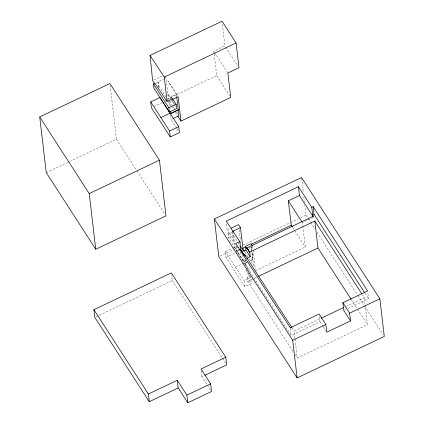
<?xml version="1.0" encoding="UTF-8"?>
<svg xmlns="http://www.w3.org/2000/svg" width="424" height="424" viewBox="0 0 424 424"><rect width="100%" height="100%" fill="white"/><g stroke="black" fill="none" stroke-linecap="round" stroke-linejoin="round"><path stroke-width="0.32" stroke-dasharray="2.12 1.59" d="M153.748 80.009L162.238 75.817M232.373 232.172L229.442 233.56L227.163 230.179L229.994 228.785M249.121 258.635L253.504 265.408L251.835 250.801M248.84 248.146L252.158 246.53M158.762 87.662L158.073 81.758L164.809 78.551M157.744 86.374L158.83 85.855L158.073 81.758M167.459 99.068L216.701 75.642L214.003 53.17M153.785 106.652L162.026 102.73M165.561 101.05L167.92 99.926M170.395 100.811L168.938 101.506L169.69 107.903M46.253 172.6L116.468 139.21L110.155 85.505M176.649 128.239L171.042 119.557L172.738 118.752M246.068 260.59L243.88 261.629L228.488 237.795L227.985 233.523L229.368 232.866L235.877 242.539M228.488 237.795L233.38 235.468L233.036 232.564M248.104 270.586L246.572 271.312L250.605 277.561L251.299 283.481L244.828 286.56L225.976 257.384L225.292 251.485L232.177 248.21M232.75 247.939L234.472 247.118L232.617 231.372M219.992 256.064L233.126 249.816M233.725 249.535L237.308 247.828M237.906 247.547L239.698 246.694M243.275 244.993L289.846 222.849M290.445 222.563L298.204 218.874M300.595 217.735L305.964 215.18L304.824 205.444M96.004 316.802L172.229 280.556L171.55 274.81M319.399 316.606L320.003 321.752L291.108 335.495L236.65 251.167L238.935 250.081M225.976 257.384L235.399 252.905M235.988 252.625L239.523 250.944M313.553 217.321L302.392 222.627L302.778 225.838M225.292 251.485L235.431 267.162L244.606 262.8L249.275 270.03L249.407 271.132M252.768 259.387L249.98 260.877L252.805 259.546L251.337 247.054L251.681 250.192M246.159 268.901L250.112 267.019M255.492 270.74L305.322 247.028L302.853 226.48M292.963 351.406L247.759 281.409L247.266 277.232L249.969 275.95L249.895 275.309M244.828 286.56L244.134 280.64L250.605 277.561M247.759 281.409L256.684 277.164M294.95 338.336L294.102 331.102L320.581 318.509M345.968 306.435L364.317 297.712L362.52 294.934M206.716 384.08L201.919 376.655L204.278 375.537M344.352 310.177L345.528 309.615M347.887 308.497L368.525 298.681L367.772 292.247M295.115 354.74L297.266 358.068L367.481 324.678L365.244 305.603M156.059 83.395L158.412 82.282M171.153 98.538L170.941 96.725L176.4 94.155L167.962 81.106L177.81 96.11M164.936 76.495L165.932 78.016L168.508 99.651M172.107 100.366L174.253 103.673L172.08 100.366M214.475 52.332L227.492 72.472M216.701 75.642L230.068 96.328M292.661 227.434L294.415 230.153M294.77 230.698L305.322 247.028M170.941 96.725L171.439 97.499M169.579 101.304L172.791 106.265M173.146 106.816L174.216 108.47M176.358 111.777L178.854 115.641M168.275 101.527L171.089 105.883M171.439 106.429L173.204 109.148M175.313 112.418L177.423 115.683M244.839 252.02L248.766 258.084M234.472 247.118L244.606 262.8M225.642 47.022L237.949 66.075M364.942 293.132L368.525 298.681M305.964 215.18L307.76 217.963M308.121 218.519L310.278 221.858M310.638 222.415L314.947 229.087M317.104 232.426L357.342 294.733M357.702 295.289L364.168 305.301M364.529 305.858L383.211 334.785M351.337 299.683L357.077 308.571M357.437 309.128L367.481 324.678M320.003 321.752L323.088 326.528M323.427 327.058L326.104 331.197M171.365 100.35L173.829 104.172M174.184 104.717L175.594 106.896M158.83 85.855L165.922 96.836M167.326 99.009L168.026 100.096M176.999 128.779L178.753 131.493M233.38 235.468L237.313 241.563M237.663 242.104L239.417 244.823M291.977 327.81L294.102 331.102M227.985 233.523L243.376 257.357L243.88 261.629M245.591 269.171L249.969 275.95M247.266 277.232L251.299 283.481M235.431 267.162L244.134 280.64M116.468 139.21L136.56 170.321M136.915 170.877L164.899 214.205M172.229 280.556L222.028 357.671M222.388 358.222L225.61 363.214M207.4 385.14L210.484 389.916M239.104 229.723L240.413 240.625M240.493 241.267L240.8 243.837M213.924 52.528L213.77 51.24L224.937 45.93L222.261 23.161M364.317 297.712L365.165 304.946M301.618 178.181L303.298 192.459M303.833 197.006L304.363 201.548M295.03 338.993L297.266 358.068M290.276 328.42L291.108 335.495M245.22 259.795L245.973 266.198M244.463 259.435L245.061 264.587M236.046 246.021L236.65 251.167M176.4 94.155L176.707 96.783M201.246 370.91L201.919 376.655M170.512 114.973L171.042 119.557M252.709 246.259L253.075 249.482M253.149 250.123L255.349 269.452M252.725 259.409L251.75 250.769M251.294 245.862L251.771 250.197M229.368 232.866L229.442 233.56M226.506 223.745L227.163 230.179M247.166 262.218L244.913 263.288L247.171 262.223M171.747 99.815L167.809 93.757L171.725 99.815"/><path stroke-width="0.64" d="M167.04 101.421L172.557 98.697L176.146 104.262L176.649 108.533L169.33 112.016L153.939 88.181L153.435 83.91L154.818 83.252L167.04 101.421L164.274 77.094L150.059 55.427L222.033 21.2L236.099 42.978L239.004 67.708L227.842 73.013L230.773 97.414L180.942 121.126L177.778 116.229M231.128 228.223L238.489 224.593L240.482 227.63L243.058 249.264L244.484 251.469M247.028 248.347L249.773 252.444L246.975 247.902L313.421 216.176L312.668 215.021L311.762 207.299L298.448 186.682L226.246 221.169L239.799 241.521L240.652 249.264L244.282 255.222M39.713 116.929L109.927 83.539L159.435 160.198L165.975 215.869L95.76 249.259L46.253 172.6L39.713 116.929L89.22 193.588L95.76 249.259M164.274 77.094L236.099 42.978M150.743 101.871L160.882 117.549L170.056 113.187L178.758 126.659L179.453 132.579L170.278 136.947L151.426 107.77L150.743 101.871L159.922 97.504L170.289 113.542M169.33 112.016L168.826 107.744L176.146 104.262M170.061 111.104L170.369 113.68L178.292 109.885L176.707 96.783M170.369 113.68L178.197 109.737M173.305 118.482L178.954 115.794L178.138 109.737M170.278 136.947L169.584 131.027L178.758 126.659M89.22 193.588L159.435 160.198M214.374 218.98L301.544 177.529L379.867 298.803L384.287 336.455L297.123 377.906L218.8 256.631L214.374 218.98L292.698 340.255L297.123 377.906M292.306 226.888L291.251 225.255L288.32 200.854L299.487 195.543L298.448 186.682M240.482 227.63L232.617 231.372L232.962 231.896M149.269 401.692L148.374 394.034L177.269 380.291L178.165 387.955L149.269 401.692L94.812 317.369L93.911 309.706L171.328 272.892L225.785 357.22L226.686 364.879L204.872 375.256M239.799 241.521L235.744 243.45L290.202 327.779L319.097 314.036L325.849 324.487L326.756 332.209L350.51 320.915L349.604 313.193L342.852 302.741L367.619 290.959L313.161 206.636L311.762 207.299M239.507 249.81L240.652 249.264M312.668 215.021L314.067 214.353L313.161 206.636M242.602 248.4L245.57 246.991M251.501 244.166L291.251 225.255M252.381 245.75L251.045 243.721L245.485 246.339L245.915 249.964L243.487 251.119L240.122 245.909M249.694 252.481L249.646 252.042L314.804 221.052L361.805 293.821M244.229 254.776L244.674 254.57L291.977 327.81M246.906 258.322L250.277 256.716L249.773 252.444M258.47 276.316L317.974 248.019L314.804 221.052M225.785 357.22L201.024 368.997L210.611 383.842L211.507 391.506L187.758 402.8L178.165 387.955M321.175 318.228L343.626 307.548M292.698 340.255L325.849 324.487M349.604 313.193L379.867 298.803M187.758 402.8L186.857 395.136L210.611 383.842M154.893 83.947L152.613 80.565L150.059 55.427M240.636 249.619L241.595 251.056M288.32 200.854L302.042 222.086M245.485 246.339L247.181 248.957L247.102 248.31M314.067 214.353L364.587 292.576M299.487 195.543L313.204 216.781M317.974 248.019L350.982 299.127M350.51 320.915L343.758 310.458L342.852 302.741M153.435 83.91L168.826 107.744M246.975 247.902L249.646 252.042M160.882 117.549L169.584 131.027M245.915 249.964L250.277 256.716M245.565 256.313L244.674 254.57M241.924 251.565L244.203 255.094M177.269 380.291L186.857 395.136M93.911 309.706L148.374 394.034M172.557 98.697L172.632 99.343L178.16 96.645L180.942 121.126"/></g></svg>
